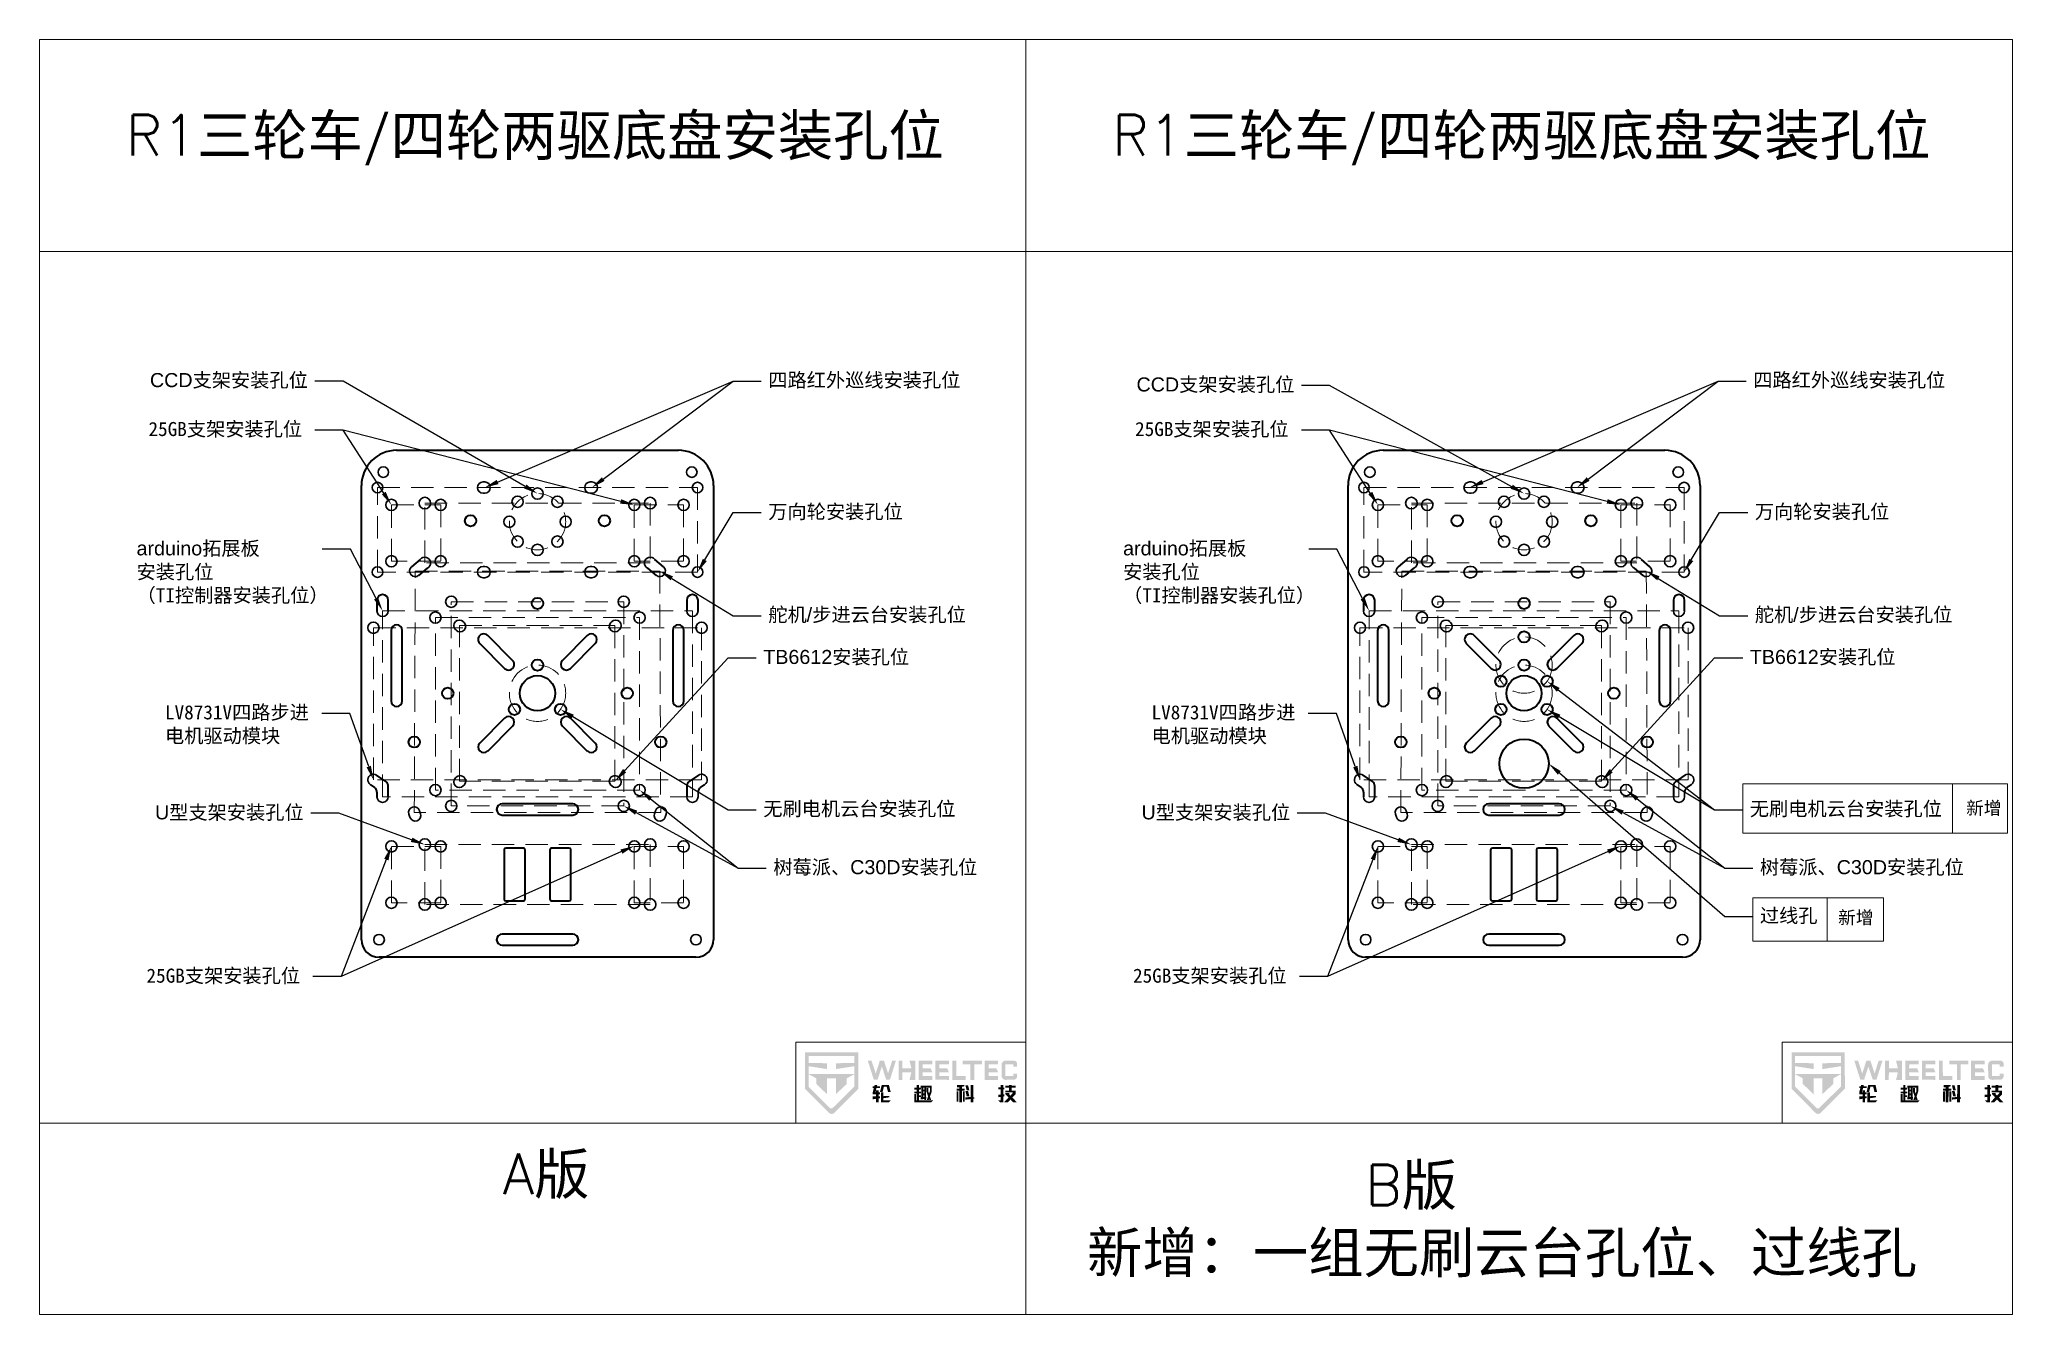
# Model space of a CAD drawing. Header units: millimetres. Extents: x 472 to 1033, y 97 to 459.
import ezdxf
from ezdxf import colors
from ezdxf.entities.mleader import LeaderData, LeaderLine
from ezdxf.math import Vec2, Vec3

# ---------------------------------------------------------------- set-up
doc = ezdxf.new("R2010")
doc.units = ezdxf.units.MM
doc.linetypes.add('HIDDEN', pattern=[9.525, 6.35, -3.175])
doc.layers.get('0').update_dxf_attribs({"lineweight": 18})
doc.layers.add('1寸万向轮安装孔', color=7, linetype='Continuous', lineweight=30, true_color=0xf0a441)
doc.layers.add('二维云台安装孔位', color=7, linetype='Continuous', lineweight=30, true_color=0x666adf)
for name, color, linetype, lineweight in [('25GB电机支架', 50, 'Continuous', 30), ('310电机U型支架安装孔', 131, 'Continuous', 30), ('CCD支架安装孔', 220, 'Continuous', 30), ('TB6612安装孔位', 20, 'Continuous', 30), ('主控板安装孔位', 221, 'Continuous', 30), ('加高层支撑柱安装孔位', 3, 'Continuous', 30), ('尺寸线', 3, 'Continuous', 13), ('粗实线', 7, 'Continuous', 35), ('细虚线', 2, 'HIDDEN', 18)]:
    doc.layers.add(name, color=color, linetype=linetype, lineweight=lineweight)
doc.styles.get("Standard").update_dxf_attribs({"font": 'arial.ttf'})
doc.styles.add('数字和字母', font='romans.shx')

# ---------------------------------------------------------------- blocks, each defined once
blk = doc.blocks.new('轮趣科技LOGO')
at = {"true_color": 0x223a76}
h = blk.add_hatch(color=177, dxfattribs=at)
h.dxf.hatch_style = 1
h.paths.add_polyline_path([(1.14, 20.3), (1.14, 8.71), (8.65, 1.18, 0.455473), (10.5, 1.16), (18.05, 8.71), (18.04, 20.3)])
h.paths.add_polyline_path([(2.28, 13.35), (4.71, 12.03), (4.71, 10.26), (8.12, 6.99), (8.13, 12.04), (10.92, 12.04), (10.93, 7), (14.4, 10.25), (14.4, 12.03), (16.83, 13.36), (16.82, 9.44), (9.89, 2.6, -0.402889), (9.02, 2.67), (2.29, 9.39)], flags=16)
h.paths.add_polyline_path([(2.28, 13.44), (2.29, 15.87), (8.14, 14.97), (8.13, 16.81), (2.29, 16.91), (2.29, 19.06), (16.83, 19.06), (16.82, 16.91), (10.93, 16.81), (10.93, 14.96), (16.83, 15.87), (16.83, 13.44)], flags=16)
h = blk.add_hatch(color=177, dxfattribs=at)
h.dxf.hatch_style = 1
h.paths.add_polyline_path([(21.03, 17.67), (21.05, 17.63), (22.94, 11.64), (24.17, 11.63), (25.52, 15.76), (26.87, 11.64), (28.09, 11.63), (29.98, 17.65), (28.79, 17.65), (27.48, 13.57), (26.15, 17.67), (24.89, 17.68), (23.57, 13.54), (22.23, 17.67)])
h.paths.add_polyline_path([(51.14, 16.46), (51.14, 17.67), (57.22, 17.67), (57.22, 16.45), (54.79, 16.45), (54.78, 11.55), (53.57, 11.55), (53.56, 16.45)])
h.paths.add_polyline_path([(30.79, 11.55), (30.79, 17.66), (32.01, 17.66), (32.01, 15.19), (34.89, 15.2), (34.25, 17.67), (36.15, 17.67), (36.15, 11.54), (34.28, 11.55), (34.87, 13.98), (32, 13.97), (31.99, 11.55)])
h.paths.add_polyline_path([(63.48, 16.34, -0.41479), (64.79, 17.65), (67.51, 17.63, -0.349727), (68.41, 16.62), (68.41, 15.7), (67.17, 15.7), (67.17, 16.45), (64.7, 16.45), (64.7, 12.77), (67.16, 12.76), (67.16, 13.51), (68.41, 13.51), (68.41, 12.62, -0.341403), (67.39, 11.56), (64.72, 11.55, -0.430033), (63.5, 12.82), (63.48, 16.33)])
h.paths.add_polyline_path([(37.22, 17.66), (37.22, 11.55), (41.5, 11.55), (41.5, 12.76), (38.45, 12.76), (38.44, 13.97), (41.52, 13.98), (40.96, 15.23), (38.44, 15.24), (38.45, 16.45), (41.5, 16.46), (41.5, 17.67)])
h.paths.add_polyline_path([(58.07, 17.67), (58.08, 11.55), (62.35, 11.55), (62.35, 12.76), (59.34, 12.77), (59.35, 13.97), (62.35, 13.97), (61.81, 15.24), (59.34, 15.25), (59.35, 16.44), (62.35, 16.45), (62.35, 17.67)])
h.paths.add_polyline_path([(42.49, 17.66), (42.49, 11.56), (46.76, 11.55), (46.77, 12.75), (43.71, 12.77), (43.72, 13.97), (46.78, 13.98), (46.22, 15.24), (43.71, 15.25), (43.72, 16.45), (46.77, 16.46), (46.77, 17.67)])
h.paths.add_polyline_path([(47.85, 17.67), (47.85, 11.55), (52.08, 11.55), (52.08, 12.8), (49.12, 12.82), (49.11, 17.67)])
h = blk.add_hatch(color=177, dxfattribs=at)
h.dxf.hatch_style = 1
h.paths.add_polyline_path([(22.63, 5.37), (22.63, 6.27), (23.67, 6.28), (23.67, 6.96), (22.64, 6.96), (22.64, 7.65), (22.95, 8.94), (22.64, 8.94), (22.64, 9.52), (23.14, 9.53), (23.23, 9.92), (24.04, 9.92), (24, 9.52), (24.93, 9.52), (24.93, 8.93), (23.81, 8.93), (23.48, 7.54), (23.68, 7.54), (23.68, 8.21), (24.48, 8.21), (24.49, 7.54), (24.93, 7.54), (24.93, 6.95), (24.49, 6.95), (24.49, 6.29), (24.93, 6.32), (24.93, 5.74), (24.49, 5.69), (24.48, 4.43), (23.67, 4.43), (23.66, 5.55)])
h.paths.add_polyline_path([(25.2, 4.43), (25.2, 7.54), (26.02, 7.54), (26.02, 6.37), (27.9, 6.41), (27.9, 6.01), (26.02, 5.72), (26.02, 5.02), (28.32, 5), (27.76, 4.44)])
h.paths.add_polyline_path([(24.93, 7.67), (25.48, 9.92), (27.76, 9.92), (28.31, 7.68), (27.46, 7.68), (27.04, 9.34), (26.16, 9.34), (25.74, 7.67)])
h = blk.add_hatch(color=177, dxfattribs=at)
h.dxf.hatch_style = 1
h.paths.add_polyline_path([(35.78, 7.23), (35.78, 7.76), (36.59, 7.77), (36.58, 8.48), (35.79, 8.48), (35.79, 9.07), (36.6, 9.07), (36.6, 9.92), (37.27, 9.92), (37.27, 9.06), (37.9, 9.06), (37.9, 8.49), (37.28, 8.48), (37.28, 7.76), (37.9, 7.76), (37.9, 7.22), (37.28, 7.22), (37.27, 6.63), (37.9, 6.63), (37.9, 6.1), (37.28, 6.09), (37.28, 5.02), (41.72, 5.02), (41.72, 4.93), (41.17, 4.42), (35.79, 4.43), (35.79, 7.08), (36.37, 7.08), (36.37, 5.02), (36.59, 5.02), (36.59, 7.22)])
h.paths.add_polyline_path([(37.81, 5.33), (37.82, 6.05), (38.04, 6.06), (38.03, 9.12), (37.82, 9.12), (37.81, 9.7), (41.32, 9.7), (41.32, 7.82), (40.78, 6.28), (41.15, 5.15), (40.57, 5.16), (40.49, 5.41), (40.36, 5.16), (39.78, 5.16), (40.17, 6.31), (39.65, 7.79), (39.66, 8.97), (40.24, 8.97), (40.25, 7.79), (40.48, 7.24), (40.73, 7.91), (40.73, 9.11), (39.53, 9.1), (39.53, 6.09), (39.66, 6.09), (39.66, 5.6), (39.53, 5.6), (39.53, 5.15), (38.93, 5.15), (38.93, 5.46)])
h.paths.add_polyline_path([(38.62, 8.45), (38.63, 9.1), (38.93, 9.11), (38.93, 8.44)], flags=16)
h.paths.add_polyline_path([(38.62, 7.23), (38.63, 7.89), (38.93, 7.89), (38.93, 7.23)], flags=16)
h.paths.add_polyline_path([(38.63, 6.06), (38.63, 6.63), (38.93, 6.63), (38.93, 6.06)], flags=16)
h = blk.add_hatch(color=177, dxfattribs=at)
h.dxf.hatch_style = 1
h.paths.add_polyline_path([(52, 6), (52, 5.27), (53.65, 5.46), (53.66, 4.43), (54.52, 4.43), (54.53, 5.59), (54.83, 5.6), (54.88, 5.66), (54.88, 6.1), (54.82, 6.05), (54.52, 6.05), (54.52, 9.92), (53.67, 9.93), (53.66, 6.06), (52.15, 6.05)])
h.paths.add_polyline_path([(49.2, 8.17), (49.21, 8.71), (50.05, 8.71), (50.05, 9.2), (49.34, 9.12), (49.34, 9.88), (51.63, 9.92), (51.63, 9.49), (50.92, 9.33), (50.92, 8.72), (51.77, 8.71), (51.77, 8.17), (50.92, 8.16), (50.91, 4.44), (50.06, 4.43), (50.06, 8.16)])
h.paths.add_polyline_path([(51.99, 8.03), (52.4, 6.37), (53.26, 6.37), (52.84, 8.03)])
h.paths.add_polyline_path([(51.99, 9.83), (52.41, 8.17), (53.26, 8.17), (52.84, 9.83)])
h.paths.add_polyline_path([(51.19, 4.66), (51.19, 7.9), (51.77, 7.9), (51.77, 4.66)])
h.paths.add_polyline_path([(49.21, 7.89), (49.21, 4.66), (49.79, 4.66), (49.78, 7.89)])
h = blk.add_hatch(color=177, dxfattribs=at)
h.dxf.hatch_style = 1
h.paths.add_polyline_path([(64.34, 4.52), (64.34, 4.44), (65.45, 4.44), (66.29, 5.31), (67.14, 4.43), (68.3, 4.43), (66.91, 5.94), (67.89, 6.96), (67.89, 8.08), (66.68, 8.08), (66.68, 9.11), (67.89, 9.11), (67.89, 9.7), (66.68, 9.7), (66.68, 9.92), (65.82, 9.93), (65.82, 9.7), (64.65, 9.7), (64.65, 9.11), (65.81, 9.12), (65.81, 8.09), (64.65, 8.09), (64.65, 7.54), (67.02, 7.54), (67.02, 7.33), (66.29, 6.56), (65.88, 7.01), (65.88, 7.35), (64.69, 7.36), (64.69, 7.02), (65.68, 5.97)])
h.paths.add_polyline_path([(62.4, 8.58), (62.4, 9.12), (63.2, 9.13), (63.21, 9.93), (64.07, 9.92), (64.07, 9.11), (64.37, 9.11), (64.37, 8.57), (64.07, 8.57), (64.07, 6.91), (64.38, 6.91), (64.38, 6.33), (64.07, 6.26), (64.06, 4.44), (63.04, 4.44), (62.49, 4.94), (62.49, 5.02), (63.2, 5.02), (63.2, 6.14), (62.46, 6.05), (62.4, 6), (62.41, 6.86), (63.2, 6.87), (63.19, 8.58)])

msp = doc.modelspace()

# ---------------------------------------------------------------- linework, layer by layer
at = {"layer": '1寸万向轮安装孔'}
for p, q in [((598.49, 333.17), (598.94, 333.17)), ((628.94, 333.17), (629.4, 333.17)), ((878.68, 333.17), (879.14, 333.17)), ((909.14, 333.17), (909.59, 333.17)), ((598.94, 329.97), (598.49, 329.97)), ((629.4, 329.97), (628.94, 329.97)), ((879.14, 329.97), (878.68, 329.97)), ((909.59, 329.97), (909.14, 329.97)), ((598.49, 309.17), (598.94, 309.17)), ((628.94, 309.17), (629.4, 309.17)), ((878.68, 309.17), (879.14, 309.17)), ((909.14, 309.17), (909.59, 309.17)), ((598.94, 305.97), (598.49, 305.97)), ((629.4, 305.97), (628.94, 305.97)), ((879.14, 305.97), (878.68, 305.97)), ((909.59, 305.97), (909.14, 305.97))]:
    msp.add_line(p, q, dxfattribs=at)
for centre in [(568.49, 331.57), (659.4, 331.57), (848.68, 331.57), (939.59, 331.57), (568.49, 307.57), (659.4, 307.57), (848.68, 307.57), (939.59, 307.57)]:
    msp.add_circle(centre, 1.5, dxfattribs=at)
for centre, start, end in [((598.49, 331.57), 90, 270), ((598.94, 331.57), 270, 90), ((628.94, 331.57), 90, 270), ((629.4, 331.57), 270, 90), ((878.68, 331.57), 90, 270), ((879.14, 331.57), 270, 90), ((909.14, 331.57), 90, 270), ((909.59, 331.57), 270, 90), ((598.49, 307.57), 90, 270), ((598.94, 307.57), 270, 90), ((628.94, 307.57), 90, 270), ((629.4, 307.57), 270, 90), ((878.68, 307.57), 90, 270), ((879.14, 307.57), 270, 90), ((909.14, 307.57), 90, 270), ((909.59, 307.57), 270, 90)]:
    msp.add_arc(centre, 1.6, start, end, dxfattribs=at)
at = {"layer": '25GB电机支架'}
for centre in [(572.44, 326.65), (586.44, 326.65), (641.44, 326.65), (655.44, 326.65), (852.64, 326.65), (866.64, 326.65), (921.64, 326.65), (935.64, 326.65), (572.44, 310.65), (586.44, 310.65), (641.44, 310.65), (655.44, 310.65), (852.64, 310.65), (866.64, 310.65), (921.64, 310.65), (935.64, 310.65), (572.44, 229.65), (586.44, 229.65), (641.44, 229.65), (655.44, 229.65), (852.64, 229.65), (866.64, 229.65), (921.64, 229.65), (935.64, 229.65), (572.44, 213.65), (586.44, 213.65), (641.44, 213.65), (655.44, 213.65), (852.64, 213.65), (866.64, 213.65), (921.64, 213.65), (935.64, 213.65)]:
    msp.add_circle(centre, 1.6, dxfattribs=at)
at = {"layer": '310电机U型支架安装孔'}
for centre in [(581.94, 327.15), (645.94, 327.15), (862.14, 327.15), (926.14, 327.15), (581.94, 230.15), (645.94, 230.15), (862.14, 230.15), (926.14, 230.15), (581.94, 213.15), (645.94, 213.15), (862.14, 213.15), (926.14, 213.15)]:
    msp.add_circle(centre, 1.65, dxfattribs=at)
for centre, start, end in [((581.94, 310.15), 295.8745, 144.1567), ((645.94, 310.15), 35.8433, 244.1255), ((862.14, 310.15), 295.8745, 144.1567), ((926.14, 310.15), 35.8433, 244.1255)]:
    msp.add_arc(centre, 1.65, start, end, dxfattribs=at)
at = {"layer": 'CCD支架安装孔'}
for centre in [(613.94, 329.87), (894.14, 329.87), (608.29, 327.53), (619.6, 327.53), (888.48, 327.53), (899.79, 327.53), (605.94, 321.87), (621.94, 321.87), (886.14, 321.87), (902.14, 321.87), (608.29, 316.22), (613.94, 313.87), (619.6, 316.22), (888.48, 316.22), (894.14, 313.87), (899.79, 316.22)]:
    msp.add_circle(centre, 1.6, dxfattribs=at)
at = {"layer": 'TB6612安装孔位'}
for p, q in [((593.07, 293.28), (592.87, 293.48)), ((635.01, 293.48), (634.81, 293.28)), ((873.27, 293.28), (873.07, 293.48)), ((915.21, 293.48), (915.01, 293.28)), ((590.61, 291.22), (590.81, 291.02)), ((637.07, 291.02), (637.27, 291.22)), ((870.81, 291.22), (871.01, 291.02)), ((917.27, 291.02), (917.47, 291.22)), ((590.81, 249.28), (590.61, 249.08)), ((592.87, 246.82), (593.07, 247.02)), ((634.81, 247.02), (635.01, 246.82)), ((637.27, 249.08), (637.07, 249.28)), ((871.01, 249.28), (870.81, 249.08)), ((873.07, 246.82), (873.27, 247.02)), ((915.01, 247.02), (915.21, 246.82)), ((917.47, 249.08), (917.27, 249.28))]:
    msp.add_line(p, q, dxfattribs=at)
for centre, start, end in [((591.74, 292.35), 45, 225), ((591.94, 292.15), 225, 45), ((635.94, 292.15), 135, 315), ((636.14, 292.35), 315, 135), ((871.94, 292.35), 45, 225), ((872.14, 292.15), 225, 45), ((916.14, 292.15), 135, 315), ((916.34, 292.35), 315, 135), ((591.74, 247.95), 135, 315), ((591.94, 248.15), 315, 135), ((635.94, 248.15), 45, 225), ((636.14, 247.95), 225, 45), ((871.94, 247.95), 135, 315), ((872.14, 248.15), 315, 135), ((916.14, 248.15), 45, 225), ((916.34, 247.95), 225, 45)]:
    msp.add_arc(centre, 1.6, start, end, dxfattribs=at)
at = {"layer": '主控板安装孔位'}
for p, q in [((659.54, 243.75), (659.54, 245.07)), ((939.74, 243.75), (939.74, 245.07))]:
    msp.add_line(p, q, dxfattribs=at)
for centre in [(589.44, 299.15), (638.44, 299.15), (869.64, 299.15), (918.64, 299.15), (567.34, 291.75), (584.94, 294.65), (642.94, 294.65), (660.54, 291.75), (847.54, 291.75), (865.14, 294.65), (923.14, 294.65), (940.74, 291.75), (584.94, 245.65), (642.94, 245.65), (865.14, 245.65), (923.14, 245.65), (589.44, 241.15), (638.44, 241.15), (869.64, 241.15), (918.64, 241.15)]:
    msp.add_circle(centre, 1.6, dxfattribs=at)
for centre, start, end in [((569.94, 296.55), 180, 0), ((657.94, 296.55), 180, 0), ((850.14, 296.55), 180, 0), ((938.14, 296.55), 180, 0), ((567.34, 248.55), 55.3048, 235.3048), ((660.54, 248.55), 304.6952, 124.6952), ((847.54, 248.55), 55.3048, 235.3048), ((940.74, 248.55), 304.6952, 124.6952), ((569.94, 243.75), 180, 0), ((657.94, 243.75), 180, 0), ((850.14, 243.75), 180, 0), ((938.14, 243.75), 180, 0)]:
    msp.add_arc(centre, 1.6, start, end, dxfattribs=at)
at = {"layer": '二维云台安装孔位'}
for p, q in [((577.42, 238.79), (577.7, 237.93)), ((580.74, 238.93), (580.46, 239.79)), ((647.42, 239.79), (647.14, 238.93)), ((650.18, 237.93), (650.46, 238.79)), ((857.62, 238.79), (857.9, 237.93)), ((860.94, 238.93), (860.66, 239.79)), ((927.62, 239.79), (927.34, 238.93)), ((930.38, 237.93), (930.66, 238.79))]:
    msp.add_line(p, q, dxfattribs=at)
for centre, start, end in [((579.22, 307.87), 130.0156, 310.0156), ((648.66, 307.87), 229.9844, 49.9844), ((859.42, 307.87), 130.0156, 310.0156), ((928.86, 307.87), 229.9844, 49.9844), ((578.94, 239.29), 18.0835, 198.0835), ((579.22, 238.43), 198.0835, 18.0835), ((648.66, 238.43), 161.9165, 341.9165), ((648.94, 239.29), 341.9165, 161.9165), ((859.14, 239.29), 18.0835, 198.0835), ((859.42, 238.43), 198.0835, 18.0835), ((928.86, 238.43), 161.9165, 341.9165), ((929.14, 239.29), 341.9165, 161.9165)]:
    msp.add_arc(centre, 1.6, start, end, dxfattribs=at)
at = {"layer": '加高层支撑柱安装孔位'}
for centre in [(570.14, 335.96), (657.75, 335.96), (850.33, 335.96), (937.94, 335.96), (568.94, 203.15), (658.94, 203.15), (849.14, 203.15), (939.14, 203.15)]:
    msp.add_circle(centre, 1.5, dxfattribs=at)
at = {"layer": '尺寸线'}
for p, q in [((1015.87, 247.44), (1015.87, 233.44)), ((980.25, 215.06), (980.25, 202.76)), ((752.68, 151.07), (752.68, 96.67))]:
    msp.add_line(p, q, dxfattribs=at)
for points in [[(472.49, 398.65), (752.68, 398.65), (752.68, 458.86), (472.49, 458.86)], [(472.49, 458.86), (752.68, 458.86), (752.68, 151.07), (472.49, 151.07)], [(752.68, 398.65), (1032.88, 398.65), (1032.88, 458.86), (752.68, 458.86)], [(752.68, 458.86), (1032.88, 458.86), (1032.88, 151.07), (752.68, 151.07)], [(956.26, 247.44), (1031.43, 247.44), (1031.43, 233.44), (956.26, 233.44)], [(959.12, 215.06), (996.27, 215.06), (996.27, 202.76), (959.12, 202.76)], [(752.68, 151.07), (687.29, 151.07), (687.29, 174), (752.68, 174)], [(1032.88, 151.07), (967.48, 151.07), (967.48, 174), (1032.88, 174)], [(472.49, 151.07), (1032.88, 151.07), (1032.88, 96.67), (472.49, 96.67)]]:
    msp.add_lwpolyline(points, close=True, dxfattribs=at)
at = {"layer": '粗实线'}
for p, q in [((573.94, 342.15), (653.94, 342.15)), ((854.14, 342.15), (934.14, 342.15)), ((563.94, 203.15), (563.94, 332.15)), ((663.94, 332.15), (663.94, 203.15)), ((844.14, 203.15), (844.14, 332.15)), ((944.14, 332.15), (944.14, 203.15)), ((580.6, 311.12), (578.19, 309.09)), ((580.25, 306.64), (582.66, 308.67)), ((645.22, 308.67), (647.63, 306.64)), ((649.69, 309.09), (647.28, 311.12)), ((860.8, 311.12), (858.39, 309.09)), ((860.45, 306.64), (862.86, 308.67)), ((925.42, 308.67), (927.83, 306.64)), ((929.88, 309.09), (927.47, 311.12)), ((568.34, 299.55), (568.34, 296.55)), ((571.54, 296.55), (571.54, 299.55)), ((656.34, 299.55), (656.34, 296.55)), ((659.54, 296.55), (659.54, 299.55)), ((848.54, 299.55), (848.54, 296.55)), ((851.74, 296.55), (851.74, 299.55)), ((936.54, 299.55), (936.54, 296.55)), ((939.74, 296.55), (939.74, 299.55)), ((572.34, 290.99), (572.34, 270.99)), ((575.54, 270.99), (575.54, 290.99)), ((597.54, 287.29), (604.61, 280.22)), ((606.87, 282.48), (599.8, 289.55)), ((628.08, 289.55), (621.01, 282.48)), ((623.28, 280.22), (630.35, 287.29)), ((652.34, 290.99), (652.34, 270.99)), ((655.54, 270.99), (655.54, 290.99)), ((852.54, 290.99), (852.54, 270.99)), ((855.74, 270.99), (855.74, 290.99)), ((877.73, 287.29), (884.8, 280.22)), ((887.07, 282.48), (880, 289.55)), ((908.28, 289.55), (901.21, 282.48)), ((903.47, 280.22), (910.54, 287.29)), ((932.54, 290.99), (932.54, 270.99)), ((935.74, 270.99), (935.74, 290.99)), ((604.61, 266.08), (597.54, 259.01)), ((599.8, 256.74), (606.87, 263.82)), ((621.01, 263.82), (628.08, 256.74)), ((630.35, 259.01), (623.28, 266.08)), ((884.8, 266.08), (877.73, 259.01)), ((879.99, 256.74), (887.07, 263.82)), ((901.21, 263.82), (908.28, 256.74)), ((910.54, 259.01), (903.47, 266.08)), ((566.43, 247.23), (567.65, 246.39)), ((570.85, 248.06), (568.25, 249.86)), ((571.54, 243.75), (571.54, 246.75)), ((656.34, 246.75), (656.34, 243.75)), ((659.63, 249.86), (657.03, 248.06)), ((660.23, 246.39), (661.45, 247.23)), ((846.63, 247.23), (847.85, 246.39)), ((851.05, 248.06), (848.45, 249.86)), ((851.74, 243.75), (851.74, 246.75)), ((936.54, 246.75), (936.54, 243.75)), ((939.83, 249.86), (937.23, 248.06)), ((940.43, 246.39), (941.65, 247.23)), ((568.34, 245.07), (568.34, 243.75)), ((623.94, 241.75), (603.94, 241.75)), ((848.54, 245.07), (848.54, 243.75)), ((904.14, 241.75), (884.14, 241.75)), ((603.94, 238.55), (623.94, 238.55)), ((884.14, 238.55), (904.14, 238.55)), ((604.44, 228.65), (604.44, 214.65)), ((609.94, 229.15), (604.94, 229.15)), ((610.44, 214.65), (610.44, 228.65)), ((617.44, 228.65), (617.44, 214.65)), ((622.94, 229.15), (617.94, 229.15)), ((623.44, 214.65), (623.44, 228.65)), ((884.64, 228.65), (884.64, 214.65)), ((890.14, 229.15), (885.14, 229.15)), ((890.64, 214.65), (890.64, 228.65)), ((897.64, 228.65), (897.64, 214.65)), ((903.14, 229.15), (898.14, 229.15)), ((903.64, 214.65), (903.64, 228.65)), ((604.94, 214.15), (609.94, 214.15)), ((617.94, 214.15), (622.94, 214.15)), ((885.14, 214.15), (890.14, 214.15)), ((898.14, 214.15), (903.14, 214.15)), ((623.94, 204.75), (603.94, 204.75)), ((904.14, 204.75), (884.14, 204.75)), ((658.94, 198.15), (568.94, 198.15)), ((603.94, 201.55), (623.94, 201.55)), ((939.14, 198.15), (849.14, 198.15)), ((884.14, 201.55), (904.14, 201.55))]:
    msp.add_line(p, q, dxfattribs=at)
for centre, radius in [((594.94, 322.15), 1.6), ((632.94, 322.15), 1.6), ((875.14, 322.15), 1.6), ((913.14, 322.15), 1.6), ((613.94, 273.15), 5), ((894.14, 273.15), 5), ((578.94, 259.29), 1.6), ((648.94, 259.29), 1.6), ((859.14, 259.29), 1.6), ((929.14, 259.29), 1.6)]:
    msp.add_circle(centre, radius, dxfattribs=at)
at = {"layer": '粗实线', "linetype": 'Continuous'}
for centre in [(613.94, 298.65), (894.14, 298.65), (588.44, 273.15), (639.44, 273.15), (868.64, 273.15), (919.64, 273.15)]:
    msp.add_circle(centre, 1.6, dxfattribs=at)
at = {"layer": '粗实线', "color": 5, "linetype": 'Continuous'}
for centre in [(894.14, 289.15), (613.94, 281.15), (894.14, 281.15), (887.58, 276.56), (900.69, 276.56), (607.39, 268.56), (620.5, 268.56), (887.58, 268.56), (900.69, 268.56)]:
    msp.add_circle(centre, 1.6, dxfattribs=at)
at = {"layer": '粗实线', "color": 4}
msp.add_circle((894.14, 253.15), 7, dxfattribs=at)
at = {"layer": '粗实线'}
for centre, radius, start, end in [((573.94, 332.15), 10, 90, 180), ((653.94, 332.15), 10, 0, 90), ((854.14, 332.15), 10, 90, 180), ((934.14, 332.15), 10, 0, 90), ((569.94, 299.55), 1.6, 0, 180), ((657.94, 299.55), 1.6, 0, 180), ((850.14, 299.55), 1.6, 0, 180), ((938.14, 299.55), 1.6, 0, 180), ((573.94, 290.99), 1.6, 0, 180), ((653.94, 290.99), 1.6, 0, 180), ((854.14, 290.99), 1.6, 0, 180), ((934.14, 290.99), 1.6, 0, 180), ((598.67, 288.42), 1.6, 44.9928, 225.0072), ((629.22, 288.42), 1.6, 315, 135), ((878.86, 288.42), 1.6, 44.9928, 225.0072), ((909.41, 288.42), 1.6, 315, 135), ((605.74, 281.35), 1.6, 224.9928, 45.0072), ((622.14, 281.35), 1.6, 135, 315), ((885.93, 281.35), 1.6, 224.9928, 45.0072), ((902.34, 281.35), 1.6, 135, 315), ((573.94, 270.99), 1.6, 180, 0), ((653.94, 270.99), 1.6, 180, 0), ((854.14, 270.99), 1.6, 180, 0), ((934.14, 270.99), 1.6, 180, 0), ((605.74, 264.95), 1.6, 315, 135), ((622.14, 264.95), 1.6, 45, 225), ((885.93, 264.95), 1.6, 315, 135), ((902.34, 264.95), 1.6, 45, 225), ((598.67, 257.88), 1.6, 135, 315), ((629.22, 257.88), 1.6, 225, 45), ((878.86, 257.88), 1.6, 135, 315), ((909.41, 257.88), 1.6, 225, 45), ((569.94, 246.75), 1.6, 0, 55.3048), ((657.94, 246.75), 1.6, 124.6952, 180), ((850.14, 246.75), 1.6, 0, 55.3048), ((938.14, 246.75), 1.6, 124.6952, 180), ((566.74, 245.07), 1.6, 0, 55.3048), ((603.94, 240.15), 1.6, 90, 270), ((623.94, 240.15), 1.6, 270, 90), ((661.14, 245.07), 1.6, 124.6952, 180), ((846.94, 245.07), 1.6, 0, 55.3048), ((884.14, 240.15), 1.6, 90, 270), ((904.14, 240.15), 1.6, 270, 90), ((941.34, 245.07), 1.6, 124.6952, 180), ((604.94, 228.65), 0.5, 90, 180), ((609.94, 228.65), 0.5, 0, 90), ((617.94, 228.65), 0.5, 90, 180), ((622.94, 228.65), 0.5, 0, 90), ((885.14, 228.65), 0.5, 90, 180), ((890.14, 228.65), 0.5, 0, 90), ((898.14, 228.65), 0.5, 90, 180), ((903.14, 228.65), 0.5, 0, 90), ((604.94, 214.65), 0.5, 180, 270), ((609.94, 214.65), 0.5, 270, 0), ((617.94, 214.65), 0.5, 180, 270), ((622.94, 214.65), 0.5, 270, 0), ((885.14, 214.65), 0.5, 180, 270), ((890.14, 214.65), 0.5, 270, 0), ((898.14, 214.65), 0.5, 180, 270), ((903.14, 214.65), 0.5, 270, 0), ((568.94, 203.15), 5, 180, 270), ((603.94, 203.15), 1.6, 90, 270), ((623.94, 203.15), 1.6, 270, 90), ((658.94, 203.15), 5, 270, 0), ((849.14, 203.15), 5, 180, 270), ((884.14, 203.15), 1.6, 90, 270), ((904.14, 203.15), 1.6, 270, 90), ((939.14, 203.15), 5, 270, 0)]:
    msp.add_arc(centre, radius, start, end, dxfattribs=at)
at = {"layer": '细虚线'}
for p, q in [((578.94, 239.29), (579.22, 307.87)), ((579.22, 307.87), (648.66, 307.87)), ((648.66, 307.87), (648.94, 239.29)), ((859.14, 239.29), (859.42, 307.87)), ((859.42, 307.87), (928.86, 307.87)), ((928.86, 307.87), (929.14, 239.29)), ((648.94, 239.29), (578.94, 239.29)), ((929.14, 239.29), (859.14, 239.29))]:
    msp.add_line(p, q, dxfattribs=at)
for points in [[(568.49, 331.57), (659.4, 331.57), (659.4, 307.57), (568.49, 307.57)], [(848.68, 331.57), (939.59, 331.57), (939.59, 307.57), (848.68, 307.57)], [(572.44, 326.65), (586.44, 326.65), (586.44, 310.65), (572.44, 310.65)], [(581.94, 327.15), (645.94, 327.15), (645.94, 310.15), (581.94, 310.15)], [(641.44, 326.65), (655.44, 326.65), (655.44, 310.65), (641.44, 310.65)], [(852.64, 326.65), (866.64, 326.65), (866.64, 310.65), (852.64, 310.65)], [(862.14, 327.15), (926.14, 327.15), (926.14, 310.15), (862.14, 310.15)], [(921.64, 326.65), (935.64, 326.65), (935.64, 310.65), (921.64, 310.65)], [(589.44, 299.15), (638.44, 299.15), (638.44, 241.15), (589.44, 241.15)], [(869.64, 299.15), (918.64, 299.15), (918.64, 241.15), (869.64, 241.15)], [(567.34, 291.75), (660.54, 291.75), (660.54, 248.55), (567.34, 248.55)], [(569.94, 296.55), (657.94, 296.55), (657.94, 243.75), (569.94, 243.75)], [(584.94, 294.65), (642.94, 294.65), (642.94, 245.65), (584.94, 245.65)], [(591.74, 292.35), (635.94, 292.35), (635.94, 248.15), (591.74, 248.15)], [(847.54, 291.75), (940.74, 291.75), (940.74, 248.55), (847.54, 248.55)], [(850.14, 296.55), (938.14, 296.55), (938.14, 243.75), (850.14, 243.75)], [(865.14, 294.65), (923.14, 294.65), (923.14, 245.65), (865.14, 245.65)], [(871.94, 292.35), (916.14, 292.35), (916.14, 248.15), (871.94, 248.15)], [(581.94, 230.15), (645.94, 230.15), (645.94, 213.15), (581.94, 213.15)], [(862.14, 230.15), (926.14, 230.15), (926.14, 213.15), (862.14, 213.15)], [(572.44, 229.65), (586.44, 229.65), (586.44, 213.65), (572.44, 213.65)], [(641.44, 229.65), (655.44, 229.65), (655.44, 213.65), (641.44, 213.65)], [(852.64, 229.65), (866.64, 229.65), (866.64, 213.65), (852.64, 213.65)], [(921.64, 229.65), (935.64, 229.65), (935.64, 213.65), (921.64, 213.65)]]:
    msp.add_lwpolyline(points, close=True, dxfattribs=at)
for centre in [(613.94, 321.87), (894.14, 321.87), (894.14, 281.15), (613.94, 273.15), (894.14, 273.15)]:
    msp.add_circle(centre, 8, dxfattribs=at)

# ---------------------------------------------------------------- block references
at = {"layer": '尺寸线', "xscale": 0.8957952000000005, "yscale": 0.8957952000000005, "zscale": 0.8957952000000005}
for p in [(688.89, 152.99), (969.08, 152.99)]:
    msp.add_blockref('轮趣科技LOGO', p, dxfattribs=at)

# ---------------------------------------------------------------- texts
at = {"layer": '尺寸线', "attachment_point": 1, "style": '数字和字母'}
for s, insert, char_height, width in [('R1{\\f宋体|b0|i0|c134|p2;三轮车/四轮两驱底盘安装孔位}', (497, 437.41), 11.52, 280.1947), ('R1{\\f宋体|b0|i0|c134|p2;三轮车/四轮两驱底盘安装孔位}', (777.2, 437.41), 11.52, 280.1947), ('{\\f宋体|b0|i0|c134|p2;新增}', (1019.69, 242.38), 3.6864, 12.5869), ('{\\f宋体|b0|i0|c134|p2;新增}', (983.33, 211.28), 3.6864, 12.5869), ('A{\\f宋体|b0|i0|c134|p2;版}', (604.12, 142.37), 11.52, 39.3341), ('          B{\\f宋体|b0|i0|c134|p2;版\\P新增：一组无刷云台孔位、过线孔}', (770.02, 139.23), 11.52, 280.1947)]:
    msp.add_mtext(s, dxfattribs=dict(at, insert=insert, char_height=char_height, width=width))

# ---------------------------------------------------------------- leaders
at = {"layer": '尺寸线'}
ml = msp.add_multileader_mtext('Standard', dxfattribs=at)
ml.set_content('CCD{\\f宋体|b0|i0|c134|p2;支架安装孔位}', color=256)
ml.set_leader_properties()
ml.build(insert=Vec2(0, 0))
ctx = ml.context
ctx.base_point, ctx.plane_origin = Vec3(500.78, 361.82), Vec3(619.6, 332.22)
ctx.text_align_type = 2
notes = []
notes.append((ctx, [(0, (1, 1, 0), (558.71, 361.82), (-1, 0), 8, [(0, [(613.94, 329.87)], 256, [])])]))
ctx.mtext.insert, ctx.mtext.alignment, ctx.mtext.flow_direction = Vec3(548.71, 364.1), 3, 5
ml = msp.add_multileader_mtext('Standard', dxfattribs=at)
ml.set_content('{\\f宋体|b0|i0|c134|p2;四路红外巡线安装孔位}', color=256)
ml.set_leader_properties()
ml.build(insert=Vec2(0, 0))
ctx = ml.context
ctx.base_point, ctx.plane_origin = Vec3(677.49, 361.82), Vec3(629.4, 331.57)
notes.append((ctx, [(0, (1, 1, 0), (669.49, 361.82), (1, 0), 8, [(0, [(629.4, 331.57)], 256, [])])]))
ctx.mtext.insert, ctx.mtext.flow_direction = Vec3(679.49, 364.11), 5
ml = msp.add_multileader_mtext('Standard', dxfattribs=at)
ml.set_content('{\\f宋体|b0|i0|c134|p2;四路红外巡线安装孔位}', color=256)
ml.set_leader_properties()
ml.build(insert=Vec2(0, 0))
ctx = ml.context
ctx.base_point, ctx.plane_origin = Vec3(957.23, 361.82), Vec3(909.14, 331.57)
notes.append((ctx, [(0, (1, 1, 0), (949.23, 361.82), (1, 0), 8, [(0, [(909.14, 331.57)], 256, [])])]))
ctx.mtext.insert, ctx.mtext.flow_direction = Vec3(959.23, 364.11), 5
ml = msp.add_multileader_mtext('Standard', dxfattribs=at)
ml.set_content('', color=256)
ml.set_leader_properties()
ml.build(insert=Vec2(0, 0))
ctx = ml.context
ctx.base_point, ctx.plane_origin = Vec3(677.49, 361.82), Vec3(598.94, 331.57)
notes.append((ctx, [(0, (1, 1, 0), (669.49, 361.82), (1, 0), 8, [(0, [(598.94, 331.57)], 256, [])])]))
ctx.mtext.insert, ctx.mtext.flow_direction = Vec3(679.49, 363.82), 5
ml = msp.add_multileader_mtext('Standard', dxfattribs=at)
ml.set_content('CCD{\\f宋体|b0|i0|c134|p2;支架安装孔位}', color=256)
ml.set_leader_properties()
ml.build(insert=Vec2(0, 0))
ctx = ml.context
ctx.base_point, ctx.plane_origin = Vec3(780.98, 360.58), Vec3(899.79, 332.22)
ctx.text_align_type = 2
notes.append((ctx, [(0, (1, 1, 0), (838.91, 360.58), (-1, 0), 8, [(0, [(894.14, 329.87)], 256, [])])]))
ctx.mtext.insert, ctx.mtext.alignment, ctx.mtext.flow_direction = Vec3(828.91, 362.86), 3, 5
ml = msp.add_multileader_mtext('Standard', dxfattribs=at)
ml.set_content('', color=256)
ml.set_leader_properties()
ml.build(insert=Vec2(0, 0))
ctx = ml.context
ctx.base_point, ctx.plane_origin = Vec3(957.23, 361.82), Vec3(878.68, 331.57)
notes.append((ctx, [(0, (1, 1, 0), (949.23, 361.82), (1, 0), 8, [(0, [(878.68, 331.57)], 256, [])])]))
ctx.mtext.insert, ctx.mtext.flow_direction = Vec3(959.23, 363.82), 5
ml = msp.add_multileader_mtext('Standard', dxfattribs=at)
ml.set_content('{\\f宋体|b0|i0|c134|p2;25GB支架安装孔位}', color=256)
ml.set_leader_properties()
ml.build(insert=Vec2(0, 0))
ctx = ml.context
ctx.base_point, ctx.plane_origin = Vec3(501.46, 347.92), Vec3(572.44, 326.65)
notes.append((ctx, [(0, (1, 1, 0), (558.71, 347.92), (-1, 0), 8, [(0, [(572.44, 326.65)], 256, [])])]))
ctx.mtext.insert, ctx.mtext.flow_direction = Vec3(503.46, 350.2), 5
ml = msp.add_multileader_mtext('Standard', dxfattribs=at)
ml.set_content('', color=256)
ml.set_leader_properties()
ml.build(insert=Vec2(0, 0))
ctx = ml.context
ctx.base_point, ctx.plane_origin = Vec3(546.71, 347.92), Vec3(641.44, 326.65)
notes.append((ctx, [(0, (1, 1, 0), (558.71, 347.92), (-1, 0), 8, [(0, [(641.44, 326.65)], 256, [])])]))
ctx.mtext.insert, ctx.mtext.flow_direction = Vec3(548.71, 349.92), 5
ml = msp.add_multileader_mtext('Standard', dxfattribs=at)
ml.set_content('{\\f宋体|b0|i0|c134|p2;25GB支架安装孔位}', color=256)
ml.set_leader_properties()
ml.build(insert=Vec2(0, 0))
ctx = ml.context
ctx.base_point, ctx.plane_origin = Vec3(781.66, 347.92), Vec3(852.64, 326.65)
notes.append((ctx, [(0, (1, 1, 0), (838.91, 347.92), (-1, 0), 8, [(0, [(852.64, 326.65)], 256, [])])]))
ctx.mtext.insert, ctx.mtext.flow_direction = Vec3(783.66, 350.2), 5
ml = msp.add_multileader_mtext('Standard', dxfattribs=at)
ml.set_content('', color=256)
ml.set_leader_properties()
ml.build(insert=Vec2(0, 0))
ctx = ml.context
ctx.base_point, ctx.plane_origin = Vec3(826.91, 347.92), Vec3(921.64, 326.65)
notes.append((ctx, [(0, (1, 1, 0), (838.91, 347.92), (-1, 0), 8, [(0, [(921.64, 326.65)], 256, [])])]))
ctx.mtext.insert, ctx.mtext.flow_direction = Vec3(828.91, 349.92), 5
ml = msp.add_multileader_mtext('Standard', dxfattribs=at)
ml.set_content('{\\f宋体|b0|i0|c134|p2;万向轮安装孔位}', color=256)
ml.set_leader_properties()
ml.build(insert=Vec2(0, 0))
ctx = ml.context
ctx.base_point, ctx.plane_origin = Vec3(677.49, 324.46), Vec3(659.4, 330.37)
notes.append((ctx, [(0, (1, 1, 0), (669.49, 324.46), (1, 0), 8, [(0, [(659.4, 307.57)], 256, [])])]))
ctx.mtext.insert, ctx.mtext.flow_direction = Vec3(679.49, 326.74), 5
ml = msp.add_multileader_mtext('Standard', dxfattribs=at)
ml.set_content('{\\f宋体|b0|i0|c134|p2;万向轮安装孔位}', color=256)
ml.set_leader_properties()
ml.build(insert=Vec2(0, 0))
ctx = ml.context
ctx.base_point, ctx.plane_origin = Vec3(957.68, 324.46), Vec3(939.59, 330.37)
notes.append((ctx, [(0, (1, 1, 0), (949.68, 324.46), (1, 0), 8, [(0, [(939.59, 307.57)], 256, [])])]))
ctx.mtext.insert, ctx.mtext.flow_direction = Vec3(959.68, 326.74), 5
ml = msp.add_multileader_mtext('Standard', dxfattribs=at)
ml.set_content('arduino{\\f宋体|b0|i0|c134|p2;拓展板\\P安装孔位\\P（TI控制器安装孔位）}', color=256)
ml.set_leader_properties()
ml.build(insert=Vec2(0, 0))
ctx = ml.context
ctx.base_point, ctx.plane_origin = Vec3(498.06, 314.03), Vec3(569.94, 243.75)
notes.append((ctx, [(0, (1, 1, 0), (560.79, 314.03), (-1, 0), 8, [(0, [(569.94, 296.55)], 256, [])])]))
ctx.mtext.insert, ctx.mtext.flow_direction = Vec3(500.06, 316.31), 5
ml = msp.add_multileader_mtext('Standard', dxfattribs=at)
ml.set_content('arduino{\\f宋体|b0|i0|c134|p2;拓展板\\P安装孔位\\P（TI控制器安装孔位）}', color=256)
ml.set_leader_properties()
ml.build(insert=Vec2(0, 0))
ctx = ml.context
ctx.base_point, ctx.plane_origin = Vec3(778.26, 314.03), Vec3(850.14, 243.75)
notes.append((ctx, [(0, (1, 1, 0), (840.99, 314.03), (-1, 0), 8, [(0, [(850.14, 296.55)], 256, [])])]))
ctx.mtext.insert, ctx.mtext.flow_direction = Vec3(780.26, 316.31), 5
ml = msp.add_multileader_mtext('Standard', dxfattribs=at)
ml.set_content('{\\f宋体|b0|i0|c134|p2;舵机}/{\\f宋体|b0|i0|c134|p2;步进云台安装孔位}', color=256)
ml.set_leader_properties()
ml.build(insert=Vec2(0, 0))
ctx = ml.context
ctx.base_point, ctx.plane_origin = Vec3(677.49, 295.18), Vec3(648.66, 307.87)
notes.append((ctx, [(0, (1, 1, 0), (669.49, 295.18), (1, 0), 8, [(0, [(648.66, 307.87)], 256, [])])]))
ctx.mtext.insert, ctx.mtext.flow_direction = Vec3(679.49, 297.48), 5
ml = msp.add_multileader_mtext('Standard', dxfattribs=at)
ml.set_content('{\\f宋体|b0|i0|c134|p2;舵机}/{\\f宋体|b0|i0|c134|p2;步进云台安装孔位}', color=256)
ml.set_leader_properties()
ml.build(insert=Vec2(0, 0))
ctx = ml.context
ctx.base_point, ctx.plane_origin = Vec3(957.68, 295.18), Vec3(928.86, 307.87)
notes.append((ctx, [(0, (1, 1, 0), (949.68, 295.18), (1, 0), 8, [(0, [(928.86, 307.87)], 256, [])])]))
ctx.mtext.insert, ctx.mtext.flow_direction = Vec3(959.68, 297.48), 5
ml = msp.add_multileader_mtext('Standard', dxfattribs=at)
ml.set_content('TB6612{\\f宋体|b0|i0|c134|p2;安装孔位', color=256)
ml.set_leader_properties()
ml.build(insert=Vec2(0, 0))
ctx = ml.context
ctx.base_point, ctx.plane_origin = Vec3(676.07, 283.18), Vec3(635.94, 292.15)
notes.append((ctx, [(0, (1, 1, 0), (668.07, 283.18), (1, 0), 8, [(0, [(635.94, 248.15)], 256, [])])]))
ctx.mtext.insert, ctx.mtext.flow_direction = Vec3(678.07, 285.46), 5
ml = msp.add_multileader_mtext('Standard', dxfattribs=at)
ml.set_content('TB6612{\\f宋体|b0|i0|c134|p2;安装孔位', color=256)
ml.set_leader_properties()
ml.build(insert=Vec2(0, 0))
ctx = ml.context
ctx.base_point, ctx.plane_origin = Vec3(956.26, 283.18), Vec3(916.14, 292.15)
notes.append((ctx, [(0, (1, 1, 0), (948.26, 283.18), (1, 0), 8, [(0, [(916.14, 248.15)], 256, [])])]))
ctx.mtext.insert, ctx.mtext.flow_direction = Vec3(958.26, 285.46), 5
ml = msp.add_multileader_mtext('Standard', dxfattribs=at)
ml.set_content('', color=256)
ml.set_leader_properties()
ml.build(insert=Vec2(0, 0))
ctx = ml.context
ctx.base_point, ctx.plane_origin = Vec3(956.26, 240.04), Vec3(900.69, 276.56)
notes.append((ctx, [(0, (1, 1, 0), (948.26, 240.04), (1, 0), 8, [(0, [(900.69, 276.56)], 256, [])])]))
ctx.mtext.insert, ctx.mtext.flow_direction = Vec3(958.26, 242.04), 5
ml = msp.add_multileader_mtext('Standard', dxfattribs=at)
ml.set_content('{\\f宋体|b0|i0|c134|p2;LV8731V四路步进\\P电机驱动模块}', color=256)
ml.set_leader_properties()
ml.build(insert=Vec2(0, 0))
ctx = ml.context
ctx.base_point, ctx.plane_origin = Vec3(506.14, 267.43), Vec3(567.34, 291.75)
notes.append((ctx, [(0, (1, 1, 0), (560.65, 267.43), (-1, 0), 8, [(0, [(567.34, 248.55)], 256, [])])]))
ctx.mtext.insert, ctx.mtext.flow_direction = Vec3(508.14, 269.73), 5
ml = msp.add_multileader_mtext('Standard', dxfattribs=at)
ml.set_content('{\\f宋体|b0|i0|c134|p2;LV8731V四路步进\\P电机驱动模块}', color=256)
ml.set_leader_properties()
ml.build(insert=Vec2(0, 0))
ctx = ml.context
ctx.base_point, ctx.plane_origin = Vec3(786.34, 267.43), Vec3(847.54, 291.75)
notes.append((ctx, [(0, (1, 1, 0), (840.84, 267.43), (-1, 0), 8, [(0, [(847.54, 248.55)], 256, [])])]))
ctx.mtext.insert, ctx.mtext.flow_direction = Vec3(788.34, 269.73), 5
ml = msp.add_multileader_mtext('Standard', dxfattribs=at)
ml.set_content('{\\f宋体|b0|i0|c134|p2;无刷电机云台安装孔位}', color=256)
ml.set_leader_properties()
ml.build(insert=Vec2(0, 0))
ctx = ml.context
ctx.base_point, ctx.plane_origin = Vec3(676.07, 240.04), Vec3(620.5, 268.56)
notes.append((ctx, [(0, (1, 1, 0), (668.07, 240.04), (1, 0), 8, [(0, [(620.5, 268.56)], 256, [])])]))
ctx.mtext.insert, ctx.mtext.flow_direction = Vec3(678.07, 242.34), 5
ml = msp.add_multileader_mtext('Standard', dxfattribs=at)
ml.set_content('{\\f宋体|b0|i0|c134|p2;无刷电机云台安装孔位}', color=256)
ml.set_leader_properties()
ml.build(insert=Vec2(0, 0))
ctx = ml.context
ctx.base_point, ctx.plane_origin = Vec3(956.26, 240.04), Vec3(900.69, 268.56)
notes.append((ctx, [(0, (1, 1, 0), (948.26, 240.04), (1, 0), 8, [(0, [(900.69, 268.56)], 256, [])])]))
ctx.mtext.insert, ctx.mtext.flow_direction = Vec3(958.26, 242.34), 5
ml = msp.add_multileader_mtext('Standard', dxfattribs=at)
ml.set_content('{\\f宋体|b0|i0|c134|p2;过线孔}', color=256)
ml.set_leader_properties()
ml.build(insert=Vec2(0, 0))
ctx = ml.context
ctx.base_point, ctx.plane_origin = Vec3(959.12, 209.72), Vec3(901.14, 253.15)
notes.append((ctx, [(0, (1, 1, 0), (951.12, 209.72), (1, 0), 8, [(0, [(901.14, 253.15)], 256, [])])]))
ctx.mtext.insert, ctx.mtext.flow_direction = Vec3(961.12, 212), 5
ml = msp.add_multileader_mtext('Standard', dxfattribs=at)
ml.set_content('U{\\f宋体|b0|i0|c134|p2;型支架安装孔位}', color=256)
ml.set_leader_properties()
ml.build(insert=Vec2(0, 0))
ctx = ml.context
ctx.base_point, ctx.plane_origin = Vec3(502.11, 239.04), Vec3(645.94, 213.15)
ctx.text_align_type = 2
notes.append((ctx, [(0, (1, 1, 0), (557.53, 239.04), (-1, 0), 8, [(0, [(581.94, 230.15)], 256, [])])]))
ctx.mtext.insert, ctx.mtext.alignment, ctx.mtext.flow_direction = Vec3(547.53, 241.32), 3, 5
ml = msp.add_multileader_mtext('Standard', dxfattribs=at)
ml.set_content('', color=256)
ml.set_leader_properties()
ml.build(insert=Vec2(0, 0))
ctx = ml.context
ctx.base_point, ctx.plane_origin = Vec3(678.93, 223.46), Vec3(638.44, 241.15)
notes.append((ctx, [(0, (1, 1, 0), (670.93, 223.46), (1, 0), 8, [(0, [(638.44, 241.15)], 256, [])])]))
ctx.mtext.insert, ctx.mtext.flow_direction = Vec3(680.93, 225.46), 5
ml = msp.add_multileader_mtext('Standard', dxfattribs=at)
ml.set_content('{\\f宋体|b0|i0|c134|p2;树莓派、}C30D{\\f宋体|b0|i0|c134|p2;安装孔位', color=256)
ml.set_leader_properties()
ml.build(insert=Vec2(0, 0))
ctx = ml.context
ctx.base_point, ctx.plane_origin = Vec3(678.93, 223.46), Vec3(642.94, 245.65)
notes.append((ctx, [(0, (1, 1, 0), (670.93, 223.46), (1, 0), 8, [(0, [(642.94, 245.65)], 256, [])])]))
ctx.mtext.insert, ctx.mtext.flow_direction = Vec3(680.93, 225.75), 5
ml = msp.add_multileader_mtext('Standard', dxfattribs=at)
ml.set_content('U{\\f宋体|b0|i0|c134|p2;型支架安装孔位}', color=256)
ml.set_leader_properties()
ml.build(insert=Vec2(0, 0))
ctx = ml.context
ctx.base_point, ctx.plane_origin = Vec3(782.31, 239.04), Vec3(926.14, 213.15)
ctx.text_align_type = 2
notes.append((ctx, [(0, (1, 1, 0), (837.72, 239.04), (-1, 0), 8, [(0, [(862.14, 230.15)], 256, [])])]))
ctx.mtext.insert, ctx.mtext.alignment, ctx.mtext.flow_direction = Vec3(827.72, 241.32), 3, 5
ml = msp.add_multileader_mtext('Standard', dxfattribs=at)
ml.set_content('', color=256)
ml.set_leader_properties()
ml.build(insert=Vec2(0, 0))
ctx = ml.context
ctx.base_point, ctx.plane_origin = Vec3(959.12, 223.46), Vec3(918.64, 241.15)
notes.append((ctx, [(0, (1, 1, 0), (951.12, 223.46), (1, 0), 8, [(0, [(918.64, 241.15)], 256, [])])]))
ctx.mtext.insert, ctx.mtext.flow_direction = Vec3(961.12, 225.46), 5
ml = msp.add_multileader_mtext('Standard', dxfattribs=at)
ml.set_content('{\\f宋体|b0|i0|c134|p2;树莓派、}C30D{\\f宋体|b0|i0|c134|p2;安装孔位', color=256)
ml.set_leader_properties()
ml.build(insert=Vec2(0, 0))
ctx = ml.context
ctx.base_point, ctx.plane_origin = Vec3(959.12, 223.46), Vec3(923.14, 245.65)
notes.append((ctx, [(0, (1, 1, 0), (951.12, 223.46), (1, 0), 8, [(0, [(923.14, 245.65)], 256, [])])]))
ctx.mtext.insert, ctx.mtext.flow_direction = Vec3(961.12, 225.75), 5
ml = msp.add_multileader_mtext('Standard', dxfattribs=at)
ml.set_content('', color=256)
ml.set_leader_properties()
ml.build(insert=Vec2(0, 0))
ctx = ml.context
ctx.base_point, ctx.plane_origin = Vec3(546.14, 192.65), Vec3(643.29, 191.74)
notes.append((ctx, [(0, (1, 1, 0), (558.14, 192.65), (-1, 0), 8, [(0, [(641.44, 229.79)], 256, [])])]))
ctx.mtext.insert, ctx.mtext.flow_direction = Vec3(548.14, 194.65), 5
ml = msp.add_multileader_mtext('Standard', dxfattribs=at)
ml.set_content('', color=256)
ml.set_leader_properties()
ml.build(insert=Vec2(0, 0))
ctx = ml.context
ctx.base_point, ctx.plane_origin = Vec3(826.33, 192.65), Vec3(923.48, 191.74)
notes.append((ctx, [(0, (1, 1, 0), (838.33, 192.65), (-1, 0), 8, [(0, [(921.64, 229.79)], 256, [])])]))
ctx.mtext.insert, ctx.mtext.flow_direction = Vec3(828.33, 194.65), 5
ml = msp.add_multileader_mtext('Standard', dxfattribs=at)
ml.set_content('{\\f宋体|b0|i0|c134|p2;25GB支架安装孔位}', color=256)
ml.set_leader_properties()
ml.build(insert=Vec2(0, 0))
ctx = ml.context
ctx.base_point, ctx.plane_origin = Vec3(500.89, 192.65), Vec3(574.29, 191.74)
notes.append((ctx, [(0, (1, 1, 0), (558.14, 192.65), (-1, 0), 8, [(0, [(572.44, 229.65)], 256, [])])]))
ctx.mtext.insert, ctx.mtext.flow_direction = Vec3(502.89, 194.93), 5
ml = msp.add_multileader_mtext('Standard', dxfattribs=at)
ml.set_content('{\\f宋体|b0|i0|c134|p2;25GB支架安装孔位}', color=256)
ml.set_leader_properties()
ml.build(insert=Vec2(0, 0))
ctx = ml.context
ctx.base_point, ctx.plane_origin = Vec3(781.08, 192.65), Vec3(854.48, 191.74)
notes.append((ctx, [(0, (1, 1, 0), (838.33, 192.65), (-1, 0), 8, [(0, [(852.64, 229.65)], 256, [])])]))
ctx.mtext.insert, ctx.mtext.flow_direction = Vec3(783.08, 194.93), 5
for ctx, leaders in notes:
    for number, flags, end, landing, length, lines in leaders:
        leader = LeaderData()
        leader.index, (leader.has_last_leader_line, leader.has_dogleg_vector, leader.attachment_direction) = number, flags
        leader.last_leader_point, leader.dogleg_vector, leader.dogleg_length = Vec3(end), Vec3(landing), length
        for number, points, colour, breaks in lines:
            line = LeaderLine()
            line.index, line.vertices, line.color, line.breaks = number, Vec3.list(points), colors.encode_raw_color(colour), breaks
            leader.lines.append(line)
        ctx.leaders.append(leader)

doc.saveas('drawing.dxf')
